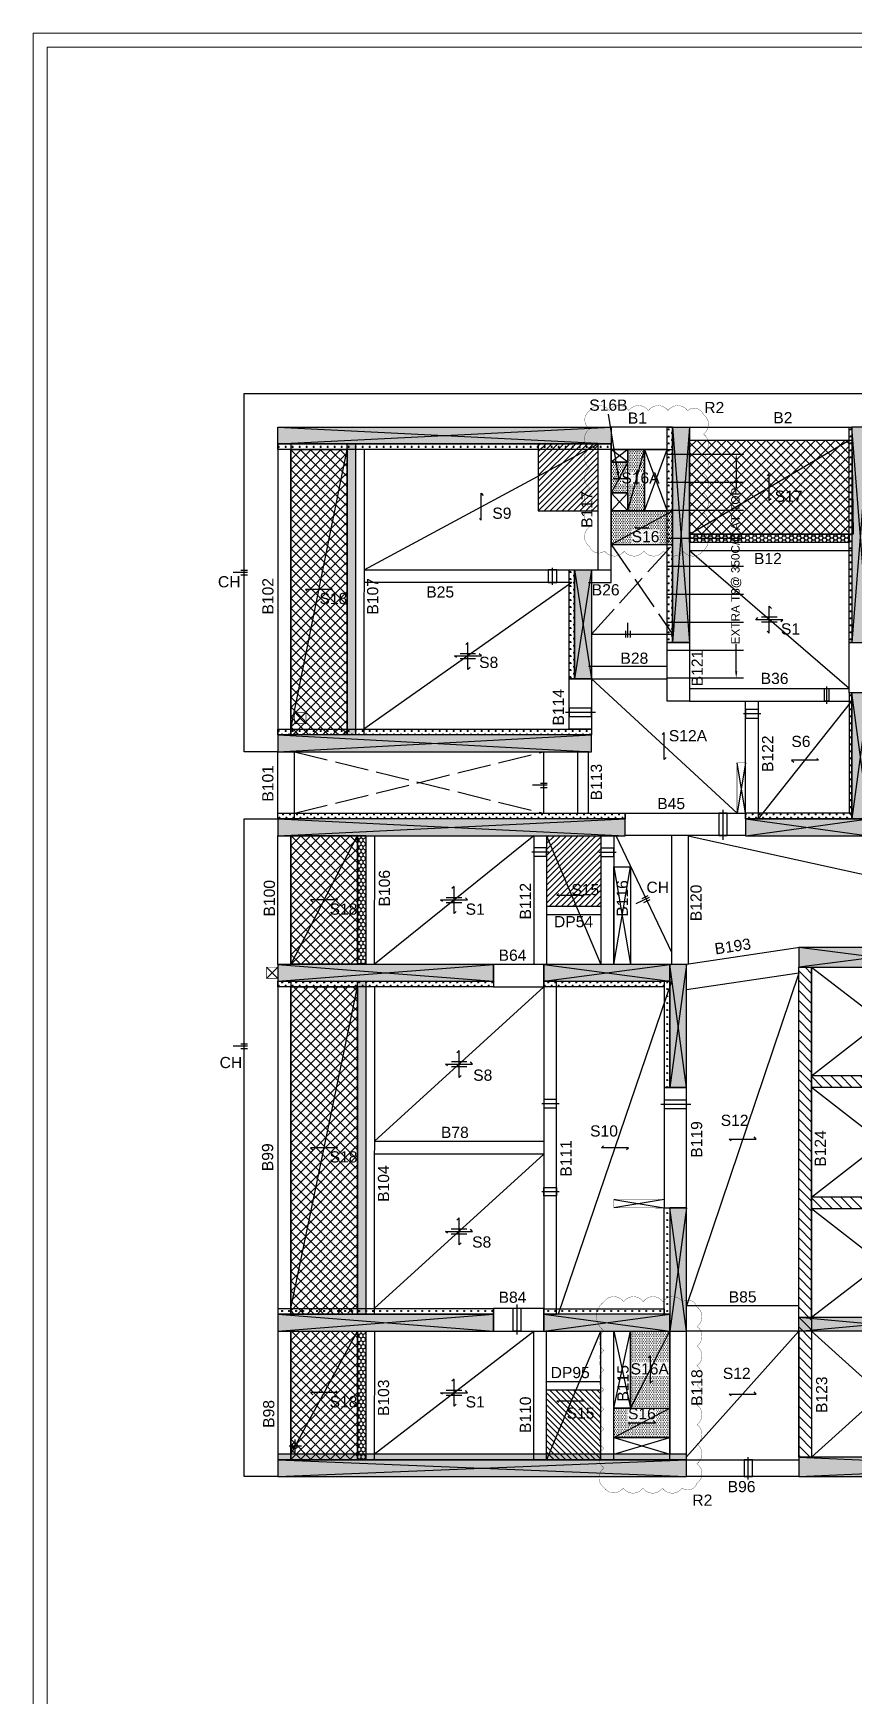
# Model space of a CAD drawing. Header units: metres. Extents: x 1798258 to 2151262, y -74142 to -14742.
# Drawn here: x 1798258 to 1812907, y -44442 to -14742 of the extents above; entities that cross this region are included whole.
import ezdxf
from ezdxf.enums import TextEntityAlignment as Align
from ezdxf.lldxf.tags import DXFTag

# ---------------------------------------------------------------- set-up
doc = ezdxf.new("R2010")
doc.units = ezdxf.units.M
doc.header["$MEASUREMENT"] = 0
doc.linetypes.add('ACAD_ISO02W100', pattern=[15, 12, -3])
doc.linetypes.add('HIDDEN2', pattern=[0.1875, 0.125, -0.0625])
for name, color, linetype in [('arch comments', 7, 'Continuous'), ('JW_  BAR', 221, 'Continuous'), ('JW_  BEAM', 4, 'Continuous'), ('JW_  BEAM NO', 21, 'Continuous'), ('JW_  COL', 221, 'Continuous'), ('JW_  COLFILL', 25, 'Continuous'), ('JW_  SLAB MARK', 3, 'Continuous'), ('JW_COLRED', 1, 'Continuous'), ('JW_CUTOUT', 31, 'ACAD_ISO02W100'), ('JW_RTWALL', 140, 'Continuous')]:
    doc.layers.add(name, color=color, linetype=linetype)
doc.layers.add('JW_  TEMPLATE', color=7, linetype='Continuous', lineweight=0)
doc.styles.add('ROMANS', font='arial.ttf')
doc.styles.add('SC-BBS1', font='SansSerif')
tags = doc.linetypes.add('HIDDEN', pattern=[0.375, 0.25, -0.125]).pattern_tags.tags
tags[6:7] = [DXFTag(74, 4), DXFTag(75, 0), DXFTag(340, '0'), DXFTag(46, 1.0), DXFTag(50, 0.0), DXFTag(44, 0.0), DXFTag(45, 0.0)]
tags[4:5] = [DXFTag(74, 4), DXFTag(75, 0), DXFTag(340, '0'), DXFTag(46, 1.0), DXFTag(50, 0.0), DXFTag(44, 0.0), DXFTag(45, 0.0)]
doc.dimstyles.new('100mm', dxfattribs={"dimscale": 100, "dimtxt": 1.5, "dimasz": 1.2, "dimexe": 1, "dimexo": 1, "dimgap": 0.09, "dimtad": 0, "dimdec": 0, "dimzin": 0, "dimdsep": 46, "dimtxsty": 'ROMANS', "dimcen": 0.09, "dimclrd": 8, "dimclre": 8, "dimclrt": 2, "dimadec": 0, "dimazin": 0, "dimtfac": 1, "dimtdec": 0, "dimtofl": 0, "dimtmove": 0, "dimatfit": 3, "dimfxl": 1, "dimtolj": 1, "dimtzin": 0, "dimarcsym": 0})
pattern_1 = [(0, (-1187625.855, 53118.744), (62.5, 62.5), [31.25, -93.75]), (90, (-1187610.23, 53103.12), (-62.5, 62.5), [31.25, -93.75])]
pattern_2 = [(0, (-1187625.44, 53118.744), (62.5, 62.5), [31.25, -93.75]), (90, (-1187609.814, 53103.12), (-62.5, 62.5), [31.25, -93.75])]
pattern_3 = [(0, (-1187625.855, 53118.744), (62.5, 62.5), [31.25, -93.75]), (90, (-1187610.23, 53103.12), (-62.5, 62.5), [31.25, -93.75])]

# ---------------------------------------------------------------- blocks, each defined once
blk = doc.blocks.new('*D47')
at = {"color": 8, "lineweight": -2, "transparency": 16777216}
for p, q in [((1809674, -22260), (1810909, -22260)), ((1810809, -22380), (1810809, -22865)), ((1810809, -26140), (1810809, -25656)), ((1809674, -26260), (1810909, -26260))]:
    blk.add_line(p, q, dxfattribs=at)
at = {"color": 8, "linetype": 'Continuous', "transparency": 16777216}
for points in [[(1810789, -22380), (1810829, -22380), (1810809, -22260)], [(1810789, -26140), (1810829, -26140), (1810809, -26260)]]:
    blk.add_solid(points, dxfattribs=at)
at = {"layer": 'Defpoints', "color": 0, "linetype": 'Continuous', "transparency": 16777216}
for p in [(1809574, -22260, 0), (1809574, -26260, 0), (1810809, -26260)]:
    blk.add_point(p, dxfattribs=at)
at = {"color": 2, "linetype": 'Continuous', "transparency": 16777216, "insert": (1810809, -24260), "char_height": 150, "attachment_point": 5, "rotation": 90, "style": 'ROMANS'}
blk.add_mtext('\\A1;EXTRA T8@ 350C/C AT TOP', dxfattribs=at)
blk = doc.blocks.new('A$C388C335B')
at = {"layer": 'JW_  SLAB MARK'}
for p, q in [((-311, 0), (-262, 48)), ((311, 0), (-311, 0)), ((268, -39), (311, 0))]:
    blk.add_line(p, q, dxfattribs=at)
blk = doc.blocks.new('sd3')
at = {"layer": 'JW_  SLAB MARK', "xscale": 0.0393700787390117, "yscale": 0.0393700787390117, "zscale": 0.0393700787390117}
blk.add_blockref('A$C388C335B', (0, 0), dxfattribs=at)
blk = doc.blocks.new('sd1')
at = {"layer": 'JW_  SLAB MARK'}
for p, q in [((-12.2, 0), (-10.3, 1.9)), ((12.2, 0), (-12.2, 0)), ((-2.2, 7), (-2.2, -7)), ((1.5, 10.5), (0, 12.2)), ((0, 12.2), (0, -12.2)), ((2.3, 7), (2.3, -7)), ((10.5, -1.9), (12.2, 0)), ((0, -12.2), (-1.9, -10.3))]:
    blk.add_line(p, q, dxfattribs=at)
blk = doc.blocks.new('*U48')
at = {"layer": 'JW_  SLAB MARK'}
for p, q in [((-0.1, 0.15), (-0.1, -0.15)), ((0, -0.15), (0, 0.5)), ((0.1, 0.15), (0.1, -0.15))]:
    blk.add_line(p, q, dxfattribs=at)
blk = doc.blocks.new('00 JW_ COLUMN')
at = {"layer": 'JW_  COL'}
for p, q in [((0, 1), (1, 0)), ((0, 0), (1, 1))]:
    blk.add_line(p, q, dxfattribs=at)
at = {"layer": 'JW_  COL', "color": 221}
blk.add_lwpolyline([(0, 0), (1, 0), (1, 1), (0, 1)], close=True, dxfattribs=at)
at = {"layer": 'JW_  COLFILL'}
blk.add_trace([(1, 1), (0, 1), (1, 0), (0, 0)], dxfattribs=at)
blk = doc.blocks.new('zw$3C9F')
at = {"layer": 'JW_COLRED'}
h = blk.add_hatch(dxfattribs=at)
h.set_pattern_fill('CROSS', color=256, scale=250)
h.set_pattern_definition([(0, (-1187600.44, 53118.75), (62.5, 62.5), [31.25, -93.75]), (90, (-1187584.814, 53103.12), (-62.5, 62.5), [31.25, -93.75])])
h.paths.add_polyline_path([(6950, 19005), (7050, 19005), (7050, 15157), (6950, 15157)])
h = blk.add_hatch(dxfattribs=at)
h.set_pattern_fill('CROSS', color=256, scale=250)
h.set_pattern_definition([(0, (-1187600.855, 53118.75), (62.5, 62.5), [31.25, -93.75]), (90, (-1187585.23, 53103.12), (-62.5, 62.5), [31.25, -93.75])])
h.paths.add_polyline_path([(10250, 15157), (10200, 15157), (10200, 19005), (10250, 19005)])
h = blk.add_hatch(dxfattribs=at)
h.set_pattern_fill('CROSS', color=256, scale=250)
h.set_pattern_definition([(0, (-1187625.855, 53118.75), (62.5, 62.5), [31.25, -93.75]), (90, (-1187610.23, 53103.12), (-62.5, 62.5), [31.25, -93.75])])
h.paths.add_polyline_path([(0, 18707), (5950, 18707), (5950, 18608), (0, 18608)])
h = blk.add_hatch(dxfattribs=at)
h.set_pattern_fill('CROSS', color=256, scale=250)
h.set_pattern_definition([(0, (-1187600.44, 52068.75), (62.5, 62.5), [31.25, -93.75]), (90, (-1187584.81, 52053.12), (-62.5, 62.5), [31.25, -93.75])])
h.paths.add_polyline_path([(5200, 16455), (5298, 16455), (5302, 14507), (5200, 14507)])
h = blk.add_hatch(dxfattribs=at)
h.set_pattern_fill('CROSS', color=256, scale=250)
h.set_pattern_definition([(0, (-1187601.06, 53118.75), (62.5, 62.5), [31.25, -93.75]), (90, (-1187585.43, 53103.124), (-62.5, 62.5), [31.25, -93.75])])
h.paths.add_polyline_path([(10200, 12107), (10250, 12107), (10250, 14257), (10200, 14257)])
h = blk.add_hatch(dxfattribs=at)
h.set_pattern_fill('CROSS', color=256, scale=250)
h.set_pattern_definition([(0, (-1187625.855, 53168.75), (62.5, 62.5), [31.25, -93.75]), (90, (-1187610.23, 53153.12), (-62.5, 62.5), [31.25, -93.75])])
h.paths.add_polyline_path([(0, 13607), (5600, 13607), (5600, 13507), (0, 13507)])
h = blk.add_hatch(dxfattribs=at)
h.set_pattern_fill('CROSS', color=256, scale=250)
h.set_pattern_definition([(0, (-1187610.855, 53118.744), (62.5, 62.5), [31.25, -93.75]), (90, (-1187595.23, 53103.12), (-62.5, 62.5), [31.25, -93.75])])
edge = h.paths.add_edge_path()
edge.add_line((0, 12006), (0, 12108))
edge.add_line((0, 12108), (6200, 12107))
edge.add_line((6200, 12107), (6200, 12007))
edge.add_line((6200, 12007), (15, 12005))
h = blk.add_hatch(dxfattribs=at)
h.set_pattern_fill('CROSS', color=256, scale=250)
h.set_pattern_definition([(0, (-1187600.855, 53118.75), (62.5, 62.5), [31.25, -93.75]), (90, (-1187585.23, 53103.124), (-62.5, 62.5), [31.25, -93.75])])
edge = h.paths.add_edge_path()
edge.add_line((8350, 12105), (8350, 12005))
edge.add_line((8350, 12005), (10250, 12007))
edge.add_line((10250, 12007), (10250, 12107))
edge.add_line((10250, 12107), (8350, 12107))
h = blk.add_hatch(dxfattribs=at)
h.set_pattern_fill('CROSS', color=256, scale=250)
h.set_pattern_definition(pattern_1)
h.paths.add_polyline_path([(0, 9107), (3850, 9107), (3850, 9007), (0, 9007)])
h = blk.add_hatch(dxfattribs=at)
h.set_pattern_fill('CROSS', color=256, scale=250)
h.set_pattern_definition(pattern_3)
h.paths.add_polyline_path([(4750, 9107), (6900, 9107), (6900, 9007), (4750, 9007)])
h = blk.add_hatch(dxfattribs=at)
h.set_pattern_fill('CROSS', color=256, scale=250)
h.set_pattern_definition(pattern_3)
edge = h.paths.add_edge_path()
edge.add_line((6900, 9104), (6900, 7207))
edge.add_line((6900, 7207), (7000, 7207))
edge.add_line((7000, 7207), (7000, 9107))
edge.add_line((7000, 9107), (6900, 9107))
h = blk.add_hatch(dxfattribs=at)
h.set_pattern_fill('CROSS', color=256, scale=250)
h.set_pattern_definition(pattern_2)
edge = h.paths.add_edge_path()
edge.add_line((7000, 5055), (7000, 3157))
edge.add_line((7000, 3157), (6900, 3157))
edge.add_line((6900, 3157), (6900, 5057))
edge.add_line((6900, 5057), (7000, 5057))
h = blk.add_hatch(dxfattribs=at)
h.set_pattern_fill('CROSS', color=256, scale=250)
h.set_pattern_definition([(0, (-1187625.855, 53118.744), (62.5, 62.5), [31.25, -93.75]), (90, (-1187610.23, 53103.12), (-62.5, 62.5), [31.25, -93.75])])
h.paths.add_polyline_path([(3850, 3157), (3850, 3257), (0, 3257), (0, 3157)])
h = blk.add_hatch(dxfattribs=at)
h.set_pattern_fill('CROSS', color=256, scale=250)
h.set_pattern_definition(pattern_2)
h.paths.add_polyline_path([(4750, 3157), (4750, 3257), (6900, 3257), (6900, 3157)])
h = blk.add_hatch(dxfattribs=at)
h.set_pattern_fill('CROSS', color=256, scale=250)
h.set_pattern_definition(pattern_1)
h.paths.add_polyline_path([(0, 657), (0, 557), (7300, 557), (7300, 657)])
at = {"layer": 'JW_RTWALL'}
h = blk.add_hatch(dxfattribs=at)
h.set_pattern_fill('ANSI31', color=3, scale=1000, angle=270)
h.set_pattern_definition([(315, (-1218491.1, 42158.04), (88.388348, 88.388348), [])])
h.paths.add_polyline_path([(9300, 607), (9300, 9357), (9530, 9357), (9530, 607)])
h = blk.add_hatch(dxfattribs=at)
h.set_pattern_fill('ANSI31', color=3, scale=1000, angle=270)
h.set_pattern_definition([(315, (534692, -125757.65), (88.388348, 88.388348), [])])
h.paths.add_polyline_path([(12025, 7216), (12025, 7416), (9529, 7416), (9529, 7216)])
h = blk.add_hatch(dxfattribs=at)
h.set_pattern_fill('ANSI31', color=3, scale=1000, angle=270)
h.set_pattern_definition([(315, (534692.93, -127926.32), (88.388348, 88.388348), [])])
h.paths.add_polyline_path([(12025, 5049), (12025, 5249), (9530, 5249), (9530, 5049)])
at = {"color": 31, "linetype": 'Continuous', "lineweight": -2, "flags": 128}
for points, elevation in [([(9530, 9357), (12024, 7440)], 41142), ([(9530, 7416), (12024, 9355)], -151425), ([(9530, 7216), (12024, 5274)], -151425), ([(9530, 5249), (12025, 7191)], -151425), ([(9530, 5049), (12024, 3105)], -151425), ([(9530, 3105), (12025, 5024)], 41142), ([(9530, 2857), (12024, 605)], 41142), ([(9530, 607), (12024, 2854)], 41142)]:
    blk.add_lwpolyline(points, dxfattribs=dict(at, elevation=elevation))
at = {"layer": 'JW_COLRED'}
for points, elevation in [([(6950, 19007), (7050, 19007), (7050, 15157), (6950, 15157)], 60086), ([(10250, 15157), (10200, 15157), (10200, 19007), (10250, 19007)], 60086), ([(0, 18707), (5950, 18707), (5950, 18608), (0, 18608)], 60086), ([(5200, 16457), (5300, 16457), (5300, 14507), (5200, 14507)], 60086), ([(10250, 14257), (10200, 14257), (10200, 12107), (10250, 12107)], 119239), ([(0, 13607), (5600, 13607), (5600, 13507), (0, 13507)], 60086), ([(0, 12107), (6200, 12107), (6200, 12007), (0, 12007)], 60086), ([(10250, 12107), (8350, 12107), (8350, 12007), (10250, 12007)], 60086), ([(0, 9107), (3850, 9107), (3850, 9007), (0, 9007)], 60086), ([(4750, 9107), (6900, 9107), (6900, 9007), (4750, 9007)], 60086), ([(7000, 9107), (6900, 9107), (6900, 7207), (7000, 7207)], 60086), ([(6900, 5057), (7000, 5057), (7000, 3157), (6900, 3157)], 60086), ([(0, 3157), (3850, 3157), (3850, 3257), (0, 3257)], 60086), ([(4750, 3257), (6900, 3257), (6900, 3157), (4750, 3157)], 60086), ([(7300, 657), (0, 657), (0, 557), (7300, 557)], 60086)]:
    blk.add_lwpolyline(points, close=True, dxfattribs=dict(at, elevation=elevation))
at = {"layer": 'JW_RTWALL', "color": 3, "elevation": 60086}
for points in [[(9530, 607), (9300, 607), (9300, 9357), (9530, 9357)], [(9529, 7416), (9529, 7216), (12025, 7216), (12025, 7416)], [(9530, 5249), (9530, 5049), (12025, 5049), (12025, 5249)]]:
    blk.add_lwpolyline(points, close=True, dxfattribs=at)
at = {"rotation": 180}
for p, xscale, yscale, zscale in [((12025, 9707, 60086), 2725, 350, 2726.179469466908), ((9300, 3107, 60086), -2725, 250, 6186.143665168785)]:
    blk.add_blockref('00 JW_ COLUMN', p, dxfattribs=dict(at, xscale=xscale, yscale=yscale, zscale=zscale))
at = {"xscale": 7525, "yscale": 350, "zscale": 6186.143665168785}
blk.add_blockref('00 JW_ COLUMN', (9300, 257, 60086), dxfattribs=at)
at = {"layer": 'JW_COLRED'}
for p, xscale, yscale, zscale, rotation in [((0, 19007, 60086), -5950, 300, 6186.143665168785, 180), ((7350, 19007, 60086), -3850.000000000045, 300.0000000000022, 6186.143665168785, 90), ((10550, 19007, 60086), 300, 3850, 300.717891342123, 180), ((5600, 16457, 60086), -1950.000000000002, 300.0000000000022, 6186.143665168785, 90), ((10550, 14257, 119239), 300, 2250, 300.717891342123, 180), ((7300, 9407, 60086), 300, 2200, 300.0705292943167, 180), ((7300, 5057, 60086), 300, 2200, 300, 180)]:
    blk.add_blockref('00 JW_ COLUMN', p, dxfattribs=dict(at, xscale=xscale, yscale=yscale, zscale=zscale, rotation=rotation))
at = {"layer": 'JW_COLRED', "yscale": 300}
for p, xscale, zscale in [((0, 13207, 60086), 5600, 6186.143665168785), ((0, 11707, 60086), 6200, 6186.143665168785), ((8350, 11707, 60086), 2200, 2199.967606666149), ((0, 9107, 60086), 3850, 3847.819022683777), ((4750, 9107, 60086), 2250, 1350.000000000349), ((0, 2857, 60086), 3850, 3847.832772372523), ((4750, 2857, 60086), 2250, 1350.000000000349), ((0, 257, 60086), 7300, 7297.897842336098)]:
    blk.add_blockref('00 JW_ COLUMN', p, dxfattribs=dict(at, xscale=xscale, zscale=zscale))
blk = doc.blocks.new('HG')
at = {"layer": 'JW_CUTOUT', "linetype": 'Continuous', "ltscale": 50}
for p, q in [((1803127, 473122, 116860), (1802927, 472922, 116860)), ((1802927, 473122, 116860), (1803127, 472922, 116860)), ((1810974, 471323, 116860), (1810824, 472223, 116860)), ((1810973, 472223, 116860), (1810824, 471323, 116860)), ((1802425, 468573, 116860), (1802625, 468374, 116860)), ((1802425, 468374, 116860), (1802625, 468573, 116860)), ((1809524, 464423, 116860), (1808624, 464274, 116860)), ((1808625, 464422, 116860), (1809524, 464273, 116860))]:
    blk.add_line(p, q, dxfattribs=at)
at = {"layer": 'JW_CUTOUT', "linetype": 'Continuous', "ltscale": 50, "elevation": 116860}
for points in [[(1808874, 477824), (1808574, 477824), (1808574, 477598), (1808874, 477598)], [(1808874, 477048), (1808574, 477048), (1808574, 476723), (1808874, 476723)]]:
    blk.add_lwpolyline(points, close=True, dxfattribs=at)
for points in [[(1808874, 477824), (1808574, 477598)], [(1808874, 477598), (1808574, 477824)], [(1809574, 477824), (1809174, 477824), (1809174, 476723), (1809574, 476723), (1809574, 477824)], [(1809174, 476723), (1809574, 477824)], [(1809174, 477824), (1809574, 476723)], [(1808874, 477048), (1808574, 476723)], [(1808874, 476723), (1808574, 477048)], [(1808624, 470366), (1808924, 470366), (1808924, 468623), (1808624, 468623), (1808624, 470366)], [(1808624, 470366), (1808924, 468623)], [(1808624, 468623), (1808924, 470366)], [(1808624, 462073), (1808924, 462073), (1808924, 460698), (1808624, 460698), (1808624, 462073)], [(1808624, 460698), (1808924, 462073)], [(1808624, 462073), (1808924, 460698)], [(1802927, 460133), (1802927, 459904)], [(1808624, 459873), (1808624, 460173), (1809624, 460173), (1809624, 459873), (1808624, 459873)], [(1808624, 459873), (1809624, 460173)], [(1808624, 460173), (1809624, 459873)], [(1802829, 460021), (1803049, 460021)]]:
    blk.add_lwpolyline(points, dxfattribs=at)
at = {"layer": 'JW_CUTOUT', "linetype": 'Continuous', "ltscale": 50, "const_width": 10, "elevation": 116860}
for points in [[(1803127, 472922), (1803127, 473122), (1802927, 473122), (1802927, 472922)], [(1810824, 472223), (1810824, 471323), (1810974, 471323), (1810974, 472223)], [(1802625, 468573), (1802425, 468573), (1802425, 468374), (1802625, 468374)], [(1808624, 464274), (1809524, 464273), (1809524, 464423), (1808624, 464424)]]:
    blk.add_lwpolyline(points, close=True, dxfattribs=at)
at = {"layer": 'JW_CUTOUT', "linetype": 'Continuous', "ltscale": 50, "elevation": 116860}
blk.add_lwpolyline([(1802926, 460073, -0.98538), (1802924, 459973, -0.425281), (1802875, 460025, -0.411818), (1802926, 460073, 0.019429)], format="xyb", dxfattribs=at)
at = {"layer": 'JW_CUTOUT', "linetype": 'Continuous', "ltscale": 50}
blk.add_circle((1802925, 460023, 116860), 50, dxfattribs=at)
blk = doc.blocks.new('HDRG')
at = {"layer": 'JW_CUTOUT', "linetype": 'Continuous', "ltscale": 50}
for p, q in [((1307454, -24326, 116860), (1307454, -24556, 116860)), ((1307604, -24326, 116860), (1307454, -24326, 116860)), ((1307529, -24599, 116860), (1307529, -24290, 116860)), ((1307604, -24556, 116860), (1307604, -24326, 116860)), ((1307454, -24556, 116860), (1307604, -24556, 116860)), ((1312425, -26720, 116868), (1312425, -26411, 116868)), ((1312387, -26677, 116868), (1312387, -26447, 116868)), ((1312387, -26447, 116868), (1312462, -26447, 116868)), ((1312462, -26677, 116868), (1312387, -26677, 116868)), ((1312462, -26447, 116868), (1312462, -26677, 116868)), ((1308298, -26876, 116860), (1307762, -26876, 116860)), ((1308224, -26801, 116860), (1307824, -26801, 116860)), ((1307824, -26801, 116860), (1307824, -26951, 116860)), ((1307824, -26951, 116860), (1308224, -26951, 116860)), ((1308224, -26951, 116860), (1308224, -26801, 116860)), ((1311247, -26901, 116860), (1310938, -26901, 116860)), ((1311204, -26826, 116860), (1310974, -26826, 116860)), ((1310974, -26826, 116860), (1310974, -26976, 116860)), ((1310974, -26976, 116860), (1311204, -26976, 116860)), ((1311204, -26976, 116860), (1311204, -26826, 116860)), ((1310499, -28676, 46737), (1310499, -29076, 46737)), ((1310649, -28676, 46737), (1310499, -28676, 46737)), ((1310574, -29150, 46737), (1310574, -28614, 46737)), ((1310649, -29076, 46737), (1310649, -28676, 46737)), ((1310499, -29076, 46737), (1310649, -29076, 46737)), ((1307466, -29370, 42308), (1307158, -29370, 42308)), ((1307424, -29295, 42308), (1307194, -29295, 42308)), ((1307194, -29295, 42308), (1307194, -29445, 42308)), ((1307424, -29445, 42308), (1307424, -29295, 42308)), ((1308666, -29377, 42307), (1308357, -29377, 42307)), ((1308623, -29302, 42307), (1308393, -29302, 42307)), ((1308393, -29302, 42307), (1308393, -29452, 42307)), ((1308623, -29452, 42307), (1308623, -29302, 42307)), ((1307194, -29445, 42308), (1307424, -29445, 42308)), ((1308393, -29452, 42307), (1308623, -29452, 42307)), ((1307602, -33791, 116860), (1307372, -33791, 116860)), ((1307372, -33791, 116860), (1307372, -33941, 116860)), ((1307602, -33941, 116860), (1307602, -33791, 116860)), ((1309924, -33802, 116860), (1309524, -33802, 116860)), ((1309524, -33802, 116860), (1309524, -33952, 116860)), ((1309924, -33952, 116860), (1309924, -33802, 116860)), ((1307645, -33866, 116860), (1307336, -33866, 116860)), ((1307372, -33941, 116860), (1307602, -33941, 116860)), ((1309998, -33877, 116860), (1309462, -33877, 116860)), ((1309524, -33952, 116860), (1309924, -33952, 116860)), ((1307645, -35439, 116860), (1307336, -35439, 116860)), ((1307372, -35364, 116860), (1307602, -35364, 116860)), ((1307372, -35514, 116860), (1307372, -35364, 116860)), ((1307602, -35514, 116860), (1307372, -35514, 116860)), ((1307602, -35364, 116860), (1307602, -35514, 116860)), ((1306969, -37526, 116860), (1306819, -37526, 116860)), ((1306819, -37526, 116860), (1306819, -37926, 116860)), ((1306894, -37452, 116860), (1306894, -37989, 116860)), ((1306969, -37926, 116860), (1306969, -37526, 116860)), ((1306819, -37926, 116860), (1306969, -37926, 116860)), ((1310949, -40226, 116860), (1310949, -40526, 116860)), ((1311099, -40226, 116860), (1310949, -40226, 116860)), ((1311024, -40582, 116860), (1311024, -40179, 116860)), ((1311099, -40526, 116860), (1311099, -40226, 116860)), ((1310949, -40526, 116860), (1311099, -40526, 116860))]:
    blk.add_line(p, q, dxfattribs=at)

msp = doc.modelspace()

# ---------------------------------------------------------------- hatches: boundary and pattern name
h = msp.add_hatch()
h.set_pattern_fill('DOTS', color=8, scale=500)
h.set_pattern_definition([(0, (211321.16, 49347.38), (15.625, 31.25), [0, -31.25])])
h.paths.add_polyline_path([(1808574, -23876.9), (1809674, -23876.9), (1809674, -23276.9), (1809174, -23276.9), (1809174, -22176.5), (1808874, -22176.5), (1808874, -22401.9), (1808574, -22401.9), (1808574, -22951.9), (1808874, -22951.9), (1808874, -23276.9), (1808574, -23276.9)])
h = msp.add_hatch()
h.set_pattern_fill('DOTS', color=8, scale=500)
h.set_pattern_definition([(0, (1808624.02, -39927.158), (15.625, 31.25), [0, -31.25])])
edge = h.paths.add_edge_path()
edge.add_line((1808624, -39926.9), (1808624, -39301.9))
edge.add_line((1808624, -39301.9), (1808924, -39301.9))
edge.add_line((1808924, -39301.9), (1808924, -37926.9))
edge.add_line((1808924, -37926.9), (1809623.2, -37926.9))
edge.add_line((1809623.2, -37926.9), (1809623.2, -39826.9))
edge.add_line((1809623.2, -39826.9), (1808624.8, -39826.9))
at = {"layer": 'JW_  BAR'}
h = msp.add_hatch(dxfattribs=at)
h.set_pattern_fill('HONEY', color=3, scale=350, angle=90)
h.set_pattern_definition([(90, (1780171.7, -1837252.714), (-37.8886114, 65.625), [43.75, -87.5]), (210, (1780171.7, -1837252.714), (-37.8886114, -65.625), [43.75, -87.5]), (150, (1780171.7, -1837252.714), (-75.7772228, 2e-14), [-87.5, 43.75])])
h.paths.add_polyline_path([(1803862.7, -27276.9), (1803862.7, -22076.9), (1804012.8, -22076.9), (1804012.8, -27276.9)])
h = msp.add_hatch(dxfattribs=at)
h.set_pattern_fill('HONEY', color=3, scale=350, angle=90)
h.set_pattern_definition([(90, (1780355.71, -1841350.11), (-37.8886114, 65.625), [43.75, -87.5]), (210, (1780355.71, -1841350.11), (-37.8886114, -65.625), [43.75, -87.5]), (150, (1780355.71, -1841350.11), (-75.7772228, 2e-14), [-87.5, 43.75])])
h.paths.add_polyline_path([(1804046.7, -31374.3), (1804046.7, -29074.3), (1804196.8, -29074.3), (1804196.8, -31374.3)])
h = msp.add_hatch(dxfattribs=at)
h.set_pattern_fill('HONEY', color=3, scale=350, angle=90)
h.set_pattern_definition([(90, (1780355.71, -1847602.777), (-37.8886114, 65.625), [43.75, -87.5]), (210, (1780355.71, -1847602.777), (-37.8886114, -65.625), [43.75, -87.5]), (150, (1780355.71, -1847602.777), (-75.7772228, 2e-14), [-87.5, 43.75])])
h.paths.add_polyline_path([(1804046.7, -37626.9), (1804046.7, -31676.9), (1804196.8, -31676.9), (1804196.8, -37626.9)])
h = msp.add_hatch(dxfattribs=at)
h.set_pattern_fill('HONEY', color=3, scale=350, angle=90)
h.set_pattern_definition([(90, (1780356.09, -1850202.775), (-37.8886114, 65.625), [43.75, -87.5]), (210, (1780356.09, -1850202.775), (-37.8886114, -65.625), [43.75, -87.5]), (150, (1780356.09, -1850202.775), (-75.7772228, 2e-14), [-87.5, 43.75])])
h.paths.add_polyline_path([(1804047.1, -40226.9), (1804047.1, -37926.9), (1804197.2, -37926.9), (1804197.2, -40226.9)])
at = {"layer": 'JW_  BEAM'}
h = msp.add_hatch(dxfattribs=at)
h.set_pattern_fill('ANSI37', color=8, scale=1000, angle=270)
h.paths.add_polyline_path([(1803862.7, -27276.9), (1802854, -27276.9), (1802854, -22176.5), (1803862.7, -22176.5)])
h = msp.add_hatch(dxfattribs=at)
h.set_pattern_fill('ANSI31', color=8, scale=600, angle=180)
h.set_pattern_definition([(225, (1807274.02, -23276.93), (53.033, -53.033), [])])
h.paths.add_polyline_path([(1807274, -23276.9), (1808343.3, -23276.9), (1808343.3, -22076.9), (1807274, -22076.9)])
h = msp.add_hatch(dxfattribs=at)
h.set_pattern_fill('ANSI37', color=8, scale=1000, angle=270)
h.paths.add_polyline_path([(1809974, -23691.4), (1809975.8, -22009.1), (1812824.9, -22009.1), (1812823.1, -23691.4)])
h = msp.add_hatch(dxfattribs=at)
h.set_pattern_fill('ANSI37', color=8, scale=1000, angle=270)
h.paths.add_polyline_path([(1804046.7, -31374.3), (1802854, -31384.6), (1802854, -29074.3), (1804047.1, -29074.3)])
h = msp.add_hatch(dxfattribs=at)
h.set_pattern_fill('ANSI31', color=8, scale=600, angle=90)
h.set_pattern_definition([(45, (1557808.78, -626095.214), (53.033009, -53.033009), [])])
h.paths.add_polyline_path([(1807424, -30336.2), (1807424, -29076.9), (1808394, -29081.9), (1808394, -30336.2)])
h = msp.add_hatch(dxfattribs=at)
h.set_pattern_fill('ANSI37', color=8, scale=1000, angle=270)
h.paths.add_polyline_path([(1804047.5, -37606.2), (1802854, -37626.9), (1802854.2, -31776.9), (1804047.3, -31776.9)])
h = msp.add_hatch(dxfattribs=at)
h.set_pattern_fill('ANSI37', color=8, scale=1000, angle=270)
h.paths.add_polyline_path([(1804046.7, -40226.9), (1802854, -40237.3), (1802854, -37926.9), (1804047.1, -37926.9)])
h = msp.add_hatch(dxfattribs=at)
h.set_pattern_fill('ANSI31', color=8, scale=600, angle=270)
h.set_pattern_definition([(315, (1557808.83, 556782.06), (53.033009, 53.033009), [])])
h.paths.add_polyline_path([(1807424, -38976.9), (1807424, -40231.2), (1808394, -40231.2), (1808394, -38976.9)])

# ---------------------------------------------------------------- linework, layer by layer
msp.add_line((1809574, -25760.4, 116860.2), (1810940.6, -25760.4, 116860.2))
at = {"color": 8, "elevation": 116860.2}
for points in [[(1808574, -23876.9), (1809674, -23876.9), (1809674, -23276.9), (1809174, -23276.9), (1809174, -22176.5), (1808874, -22176.5), (1808874, -22401.9), (1808574, -22401.9), (1808574, -22951.9), (1808874, -22951.9), (1808874, -23276.9), (1808574, -23276.9), (1808574, -23876.9)], [(1808624, -39926.9), (1808624, -39301.9), (1808924, -39301.9), (1808924, -37926.9), (1809623.2, -37926.9), (1809623.2, -39826.9), (1808624.8, -39826.9)]]:
    msp.add_lwpolyline(points, dxfattribs=at)
at = {"layer": 'arch comments', "color": 4, "linetype": 'HIDDEN2', "ltscale": 5}
msp.add_line((1808224, -25476.9, 116860.2), (1809674, -25476.9, 116860.2), dxfattribs=at)
at = {"layer": 'JW_  BAR', "linetype": 'Continuous', "lineweight": -2}
for p, q in [((1809574, -22260.1, 116860.2), (1810940.4, -22260.1, 116860.2)), ((1809574, -22760.1, 116860.2), (1810940.4, -22760.1, 116860.2)), ((1809574, -22760.4, 116860.2), (1810940.6, -22760.4, 116860.2)), ((1809574, -23260.4, 116860.2), (1810940.6, -23260.4, 116860.2)), ((1809574, -23760.4, 116860.2), (1810940.6, -23760.4, 116860.2)), ((1809574, -24260.4, 116860.2), (1810940.6, -24260.4, 116860.2)), ((1809574, -24760.4, 116860.2), (1810940.6, -24760.4, 116860.2)), ((1809574, -25260.4, 116860.2), (1810940.6, -25260.4, 116860.2)), ((1809574, -25760.4, 116860.2), (1810940.6, -25760.4, 116860.2)), ((1809574, -26260.4, 116860.2), (1810940.6, -26260.4, 116860.2))]:
    msp.add_line(p, q, dxfattribs=at)
at = {"layer": 'JW_  BAR', "color": 3}
for points, elevation in [([(1803862.7, -27276.9), (1803862.7, -22076.9), (1804012.8, -22076.9), (1804012.8, -27276.9)], 116860.2), ([(1804046.7, -31374.3), (1804046.7, -29074.3), (1804196.8, -29074.3), (1804196.8, -31374.3)], 350576.4), ([(1804046.7, -37626.9), (1804046.7, -31676.9), (1804196.8, -31676.9), (1804196.8, -37626.9)], 233720.3), ([(1804047.1, -40226.9), (1804047.1, -37926.9), (1804197.2, -37926.9), (1804197.2, -40226.9)], 233720.3)]:
    msp.add_lwpolyline(points, close=True, dxfattribs=dict(at, elevation=elevation))
at = {"layer": 'JW_  BEAM'}
for p, q in [((1809974, -21779.1, 116860.2), (1812874.8, -21779.1, 168039.9)), ((1802624, -22076.9, 116860.2), (1802624, -27276.9, 116860.2)), ((1802854, -22076.9, 116860.2), (1802854, -27276.9, 116860.2)), ((1808344, -24326.9, 116860.2), (1808344, -22076.6, 116860.2)), ((1808574, -24556.9, 116860.2), (1808574, -22076.6, 116860.2)), ((1809974, -22009.1, 116860.2), (1812874.8, -22009.1, 168039.9)), ((1804163.3, -24326.9, 116860.2), (1807874, -24326.9, 116860.2)), ((1808174, -24326.9, 116860.2), (1808574, -24326.9, 116860.2)), ((1807874, -24556.9, 116860.2), (1804163.3, -24557.1, 116860.2)), ((1808174, -24556.9, 116860.2), (1808574, -24556.9, 116860.2)), ((1808174, -26046.9, 116860.2), (1809574, -26046.9, 116860.2)), ((1808174, -26276.9, 116860.2), (1809574, -26276.9, 116860.2)), ((1809974.7, -26446.9, 116860.2), (1812824, -26446.9, 116860.2)), ((1809974.7, -26676.9, 116860.2), (1812874, -26676.9, 116860.2)), ((1810974, -28776.9, 116860.2), (1810974, -26676.9, 116860.2)), ((1811204, -28776.9, 116860.2), (1811204, -26676.9, 116860.2)), ((1802624, -28776.9, 116860.2), (1802624, -27576.9, 116860.2)), ((1802924, -28776.9, 116860.2), (1802924, -27576.9, 116860.2)), ((1807374, -28676.9, 116860.2), (1807374, -27576.9, 116860.2)), ((1802624, -31376.9, 116860.2), (1802624, -29076.3, 116868.2)), ((1802854, -31376.9, 116860.2), (1802854, -29076.3, 116868.2)), ((1802854, -29076.3, 116852.1), (1802854, -31376.9, 116860.2)), ((1807194, -29071.4, 116871.1), (1807194, -31385.5, 116871.1)), ((1807424, -29071.4, 116871.1), (1807424, -31385.5, 116871.1)), ((1808394, -29076.9, 116860.2), (1808394, -31386.2, 116871.1)), ((1808394, -29083.1, 116869.6), (1808394, -31383.1, 116869.6)), ((1808624, -29076.9, 116860.2), (1808624, -31383.1, 116869.6)), ((1808657.7, -29076.9, 116860.2), (1809652.8, -31157.5, 116860.2)), ((1809652.6, -29083, 120395.9), (1809652.6, -31381.6, 101452.4)), ((1809952.6, -29083, 120395.9), (1809952.6, -31381.6, 101452.4)), ((1811945.1, -31076.9, 97916.7), (1809924, -31378.2, 101493.4)), ((1811924, -37679.4, 116860.2), (1811923.9, -31426.9, 116860.2)), ((1812154, -37679.3, 116860.2), (1812153.9, -31426.9, 116860.2)), ((1802624, -31679.2, 116860.2), (1802624, -37626.9, 116860.2)), ((1802854, -31679.2, 116860.2), (1802854, -37626.9, 116860.2)), ((1811923.9, -31531.1, 116860.2), (1809924, -31833.2, 101610.8)), ((1804347.6, -34537.7, 116860.2), (1807372.2, -34537.8, 116860.2)), ((1807372.2, -34767.8, 116860.2), (1804347.5, -34767.9, 116860.2)), ((1811924, -37476.9, 116860.2), (1809924, -37476.9, 116860.2)), ((1802624, -37929, 116856.1), (1802624, -40229.6, 116864.2)), ((1802854, -37929, 116856.1), (1802854, -40229.6, 116864.2)), ((1807194, -40241.8, 116860.2), (1807194, -37927.6, 116860.2)), ((1807424, -40241.8, 116860.2), (1807424, -37927.6, 116860.2)), ((1808394, -40226.9, 116860.2), (1808394, -37926.9, 116860.2)), ((1808624, -40226.9, 116860.2), (1808624, -37926.9, 116860.2)), ((1808624.1, -40228.8, 116850.7), (1808624.1, -37928.8, 116850.7)), ((1809624, -40224.1, 135803.6), (1809624, -37925.4, 116860.2)), ((1809924, -40224.1, 135803.6), (1809924, -37925.4, 116860.2)), ((1811945.1, -37926.9, 97916.7), (1809924, -37926.9, 116860.2)), ((1811924, -37927, 116860.2), (1811924, -40176.9, 116860.2)), ((1812154, -37927, 116860.2), (1812154, -40176.9, 116860.2))]:
    msp.add_line(p, q, dxfattribs=at)
at = {"layer": 'JW_  BEAM', "ltscale": 500}
for p, q in [((1803863.9, -22176.5, 116860.2), (1803862.5, -27277, 116860.2)), ((1804163.9, -22176.5, 116860.2), (1804162.5, -27277, 116860.2)), ((1812874, -23691.4, 116868.2), (1809975.2, -23691.4, 116868.2)), ((1812874, -23991.4, 116860.2), (1809975.2, -23991.4, 116860.2)), ((1804047.5, -29073.9, 116856.1), (1804046.7, -31374.3, 116856.1)), ((1804347.5, -29074.3, 116856.1), (1804346.7, -31374.3, 116856.1)), ((1804048.3, -31776.9, 116860.2), (1804046.7, -37626.9, 116860.2)), ((1804348.3, -31776.9, 116860.2), (1804346.7, -37626.9, 116860.2)), ((1804047.5, -37926.5, 116860.2), (1804046.7, -40226.9, 116860.2)), ((1804347.5, -37926.9, 116860.2), (1804346.7, -40226.9, 116860.2))]:
    msp.add_line(p, q, dxfattribs=at)
at = {"layer": 'JW_  BEAM', "linetype": 'HIDDEN', "ltscale": 500}
for p, q in [((1807424, -30336.2, 116871.1), (1808394, -30336.2, 116871.1)), ((1807424, -30486.2, 116871.1), (1808394, -30486.2, 116871.1)), ((1807424, -38826.9, 116860.2), (1808394.1, -38826.9, 116860.2)), ((1807424, -38976.9, 116860.2), (1808394.1, -38976.9, 116860.2))]:
    msp.add_line(p, q, dxfattribs=at)
at = {"layer": 'JW_  BEAM', "elevation": 116860.2}
for points in [[(1802624, -27576.9), (1802024, -27576.9), (1802024, -21176.9), (1861574, -21176.9), (1861574, -28776.9)], [(1802624, -40526.9), (1802024, -40526.9), (1802024, -28776.9), (1802624, -28776.9)]]:
    msp.add_lwpolyline(points, dxfattribs=at)
at = {"layer": 'JW_  BEAM'}
for points, elevation in [([(1809674, -22176.5), (1809674, -21776.9), (1808574, -21776.9), (1808574, -22176.5)], 116860.2), ([(1809974, -26676.9), (1809574, -26677), (1809574, -25627), (1809974, -25626.9)], 116860.2), ([(1813224, -26526.9), (1812824, -26527), (1812824, -25627), (1813224, -25626.9)], 116860.2), ([(1808224.4, -27176.9), (1807824.4, -27176.9), (1807824.4, -26276.9), (1808224.4, -26276.9)], 116860.2), ([(1808174, -27576.9), (1807974, -27576.9), (1807974, -28676.9), (1808174, -28676.9)], 1478815.3), ([(1808824, -28676.9), (1810974, -28676.9), (1810974, -29076.9), (1808824, -29076.9)], 46737), ([(1806474, -31776.9), (1807374, -31776.9), (1807374, -31376.9), (1806474, -31376.9)], 116860.2), ([(1807371.8, -31678.1), (1807371.8, -37628), (1807601.8, -37628), (1807601.8, -31678.1)], 116860.2), ([(1814650, -33368.6), (1812153.9, -33368.6), (1812153, -33568.2), (1814649.1, -33568.2)], 116860.2), ([(1809524, -33576.9), (1809524, -35726.2), (1809924, -35726.9), (1809924, -33577.7)], 116860.2), ([(1814653.9, -35535.3), (1812154, -35535.3), (1812154, -35735.3), (1814653.9, -35735.3)], 116860.2), ([(1806474, -37526.9), (1806474, -37927.6), (1807374, -37927.6), (1807374, -37526.9)], 116860.2), ([(1809924, -40226.8), (1811928.6, -40227), (1811924, -40524.8), (1809924, -40524.8)], 101452.4)]:
    msp.add_lwpolyline(points, close=True, dxfattribs=dict(at, elevation=elevation))
at = {"layer": 'JW_  BEAM', "color": 8}
for points, elevation in [([(1803862.7, -27276.9), (1802854, -27276.9), (1802854, -22176.5), (1803862.7, -22176.4)], 116860.2), ([(1807274, -23276.9), (1808343.3, -23276.9), (1808343.3, -22076.9), (1807274, -22076.9)], 116860.2), ([(1809975.9, -23691.4), (1809975.8, -22009.1), (1812874.8, -22009.1), (1812894.8, -23691.4)], 168046.5), ([(1804047.1, -31374.3), (1802854, -31374.3), (1802854, -29073.9), (1804047.5, -29073.9)], 116856.1), ([(1804047.1, -37626.9), (1802854, -37626.9), (1802854, -31777), (1804047.5, -31776.9)], 116860.2), ([(1804047.1, -40226.9), (1802854, -40226.9), (1802854, -37926.6), (1804047.5, -37926.5)], 116860.2)]:
    msp.add_lwpolyline(points, close=True, dxfattribs=dict(at, elevation=elevation))
at = {"layer": 'JW_  SLAB MARK'}
for p, q in [((1802854, -27176.9, 116860.2), (1803863.9, -22176.5, 116860.2)), ((1804163.3, -24327.3, 116860.2), (1808344, -22076.9, 116860.2)), ((1808874, -23276.5, 116860.2), (1809174, -22176.5, 116860.2)), ((1808574, -23876.9, 116860.2), (1809674, -23276.9, 116860.2)), ((1808874, -23276.9, 116860.2), (1809174, -23276.9, 116860.2)), ((1812824, -26446.9, 116860.2), (1809975.9, -23991.4, 116860.2)), ((1807874, -24556.9, 116860.2), (1804162.5, -27176.9, 116860.2)), ((1808224, -26276.9, 116860.2), (1810824, -28676.9, 46737)), ((1811204, -28776.9, 116860.2), (1812874, -26676.9, 116860.2)), ((1802854, -31376.9, 116860.2), (1804047.5, -29073.9, 116856.1)), ((1804346.7, -31374.3, 116856.1), (1807194, -29076.3, 116856.1)), ((1807424, -29082, 116871.1), (1808394, -31381.2, 116861.6)), ((1809952.6, -29083, 120395.9), (1819022.6, -31076.9, 70515.2)), ((1802854, -37526.9, 116860.2), (1804048.3, -31776.9, 116860.2)), ((1807374, -31776.9, 116860.2), (1804347.6, -34537.7, 116860.2)), ((1809652.5, -31679.7, 115954.6), (1807632.5, -37628.1, 115954.6)), ((1811923.9, -31531.1, 116860.2), (1809924, -37476.9, 116860.2)), ((1807372.2, -34767.8, 116860.2), (1804346.8, -37526.9, 116860.2)), ((1802854, -40126.9, 116860.2), (1804047.5, -37926.9, 116860.2)), ((1804346.8, -40126.9, 116860.2), (1807194, -37929, 116860.2)), ((1807424, -40231.2, 116860.2), (1808394.1, -37931.9, 116850.7)), ((1809624, -37925.4, 116860.2), (1808924, -39301.9, 116860.2)), ((1809924, -40176.9, 116860.2), (1811924, -37926.9, 116860.2)), ((1808624.8, -39826.9, 116860.2), (1809624, -39301.9, 116860.2)), ((1808924, -39301.9, 116860.2), (1809624, -39301.9, 116860.2))]:
    msp.add_line(p, q, dxfattribs=at)
at = {"layer": 'JW_  SLAB MARK', "elevation": 116860.2}
msp.add_lwpolyline([(1808874, -22176.5), (1809174, -22176.5), (1809174, -23276.5), (1808874, -23276.5)], close=True, dxfattribs=at)
at = {"layer": 'JW_  TEMPLATE'}
for points in [[(1798257.9, -14742.3), (1798257.9, -74142.3), (1882357.9, -74142.3), (1882357.9, -14742.3)], [(1798507.9, -14992.3), (1798507.9, -73892.3), (1882107.9, -73892.3), (1882107.9, -14992.3)]]:
    msp.add_lwpolyline(points, close=True, dxfattribs=at)
at = {"layer": 'JW_CUTOUT', "ltscale": 50}
for p, q in [((1808224, -25476.9, 116860.2), (1809674, -23876.9, 116860.2)), ((1808574, -23876.9, 116860.2), (1809674, -25476.9, 116860.2)), ((1802924, -28676.9, 116860.2), (1807374, -27576.9, 116860.2)), ((1802924, -27576.9, 116860.2), (1807374, -28676.9, 116860.2))]:
    msp.add_line(p, q, dxfattribs=at)

# ---------------------------------------------------------------- block references
for name, p in [('HG', (0, -500000)), ('zw$3C9F', (1802624, -40784.3, 56774.6))]:
    msp.add_blockref(name, p)
at = {"layer": 'JW_  SLAB MARK'}
for name, p, xscale, yscale, zscale, rotation in [('sd3', (1809037.5, -22676.9, 116860.2), 9.842519685043944, 9.842519685043944, 9.842519685043944, 270), ('sd3', (1806253.7, -23202.1, 116860.2), 19.68503937008789, 19.68503937008789, 19.68503937008789, 270), ('sd3', (1809124, -23576.9, 116860.2), 9.842519685043944, 9.842519685043944, 9.842519685043944, 180), ('*U48', (1802024, -24376.9, 116860.2), 400.0000000000003, 400.0000000000003, 400.0000000000003, 90.00000000000742), ('sd3', (1803359, -24676.7, 116860.2), -19.68503937008789, 19.68503937008789, 19.68503937008789, 180), ('*U48', (1808874, -25476.9, 116860.2), -400.0000000000003, 400, 400.0000000000002, 359.9999999999926), ('sd3', (1809525.2, -27475.6, 116860.2), -19.68503937008789, 19.68503937008789, 19.68503937008789, 89.99999999999993), ('sd3', (1812039, -27726.9, 116860.2), -19.68503937008789, 19.68503937008789, 19.68503937008789, 180), ('*U48', (1807374, -28176.9, 116860.2), 400.0000000000003, 400.0000000000003, 400.0000000000003, 90.00000000000742), ('sd3', (1803450.8, -30225.4, 116858.1), -19.68503937008789, 19.68503937008789, 19.68503937008789, 180), ('sd3', (1807844.3, -30139.7, 116871.1), 19.68503937008789, 19.68503937008789, 19.68503937008789, 180), ('*U48', (1809198.5, -30207.6, 116860.2), -400.0000000000002, 400, 400.0000000000002, 115.393655723958), ('*U48', (1802024, -32837.9, 116860.2), 400.0000000000003, 400.0000000000003, 400.0000000000003, 90.00000000000742), ('sd3', (1803451.2, -34651.9, 116860.2), -19.68503937008789, 19.68503937008789, 19.68503937008789, 180), ('sd3', (1809274, -38613.7, 116860.2), -19.68503937008789, 19.68503937008789, 19.68503937008789, 270), ('sd3', (1803450.8, -39026.9, 116860.2), -19.68503937008789, 19.68503937008789, 19.68503937008789, 180)]:
    msp.add_blockref(name, p, dxfattribs=dict(at, xscale=xscale, yscale=yscale, zscale=zscale, rotation=rotation))
at = {"layer": 'JW_  SLAB MARK', "color": 0, "yscale": 19.68503937008789, "zscale": 19.68503937008789}
for p, xscale, rotation in [((1811399.9, -25219.2, 116860.2), 19.68503937008789, 269.9999999999999), ((1806018.3, -25866.9, 116860.2), -19.68503937008789, 90), ((1805770.4, -30225.3, 116856.1), -19.68503937008789, 89.99999999999993), ((1805860.8, -33157.3, 116860.2), -19.68503937008789, 90), ((1805859.5, -36147.3, 116860.2), -19.68503937008789, 89.99999999999993), ((1805770.4, -39028, 116860.2), -19.68503937008789, 89.99999999999993)]:
    msp.add_blockref('sd1', p, dxfattribs=dict(at, xscale=xscale, rotation=rotation))
at = {"layer": 'JW_  SLAB MARK', "yscale": 19.68503937008789, "zscale": 19.68503937008789}
for p, xscale in [((1808641.9, -34653.9, 115954.6), 19.68503937008789), ((1810926.5, -34496.5, 116860.2), -19.68503937008789), ((1807844.3, -39173.5, 116860.2), -19.68503937008789), ((1810924, -39051.9, 116860.2), -19.68503937008789), ((1809124.4, -39564.4, 116860.2), -19.68503937008789)]:
    msp.add_blockref('sd3', p, dxfattribs=dict(at, xscale=xscale))

# ---------------------------------------------------------------- texts
at = {"layer": 'JW_  BEAM NO', "style": 'SC-BBS1'}
for s, p in [('S16B', (1808526.2, -21545.9, -342039)), ('B1', (1809044.3, -21777, 116860.2)), ('B2', (1811641.7, -21770.7, 116860.2)), ('S9', (1806624.9, -23476.7, -1)), ('S16', (1809189.1, -23894.9, -342039)), ('B12', (1811374.3, -24286.6, 116860.2)), ('CH', (1801757, -24701.3, -116860.2)), ('B25', (1805523.3, -24883, 116860.2)), ('B26', (1808477.9, -24844.9, 116860.2)), ('S18', (1803616.6, -25000.6, 116860.2)), ('S1', (1811778.1, -25543.8, 91267)), ('B28', (1808989.8, -26067, 116860.2)), ('S8', (1806389.5, -26141.5, -1)), ('B36', (1811494, -26427.8, 116860.2)), ('S12A', (1809947.2, -27451.8, -240028.3)), ('S6', (1811964.3, -27553.3, -249838.4)), ('B45', (1809647.2, -28663.4, 116860.2)), ('S15', (1808114.2, -30200.3, 116871.1)), ('CH', (1809408, -30158.8, -225178.8)), ('S18', (1803796.4, -30549.3, 116858.1)), ('S1', (1806148.5, -30549.9, 91263)), ('DP54', (1807904.7, -30773.1, 116854.6)), ('B64', (1806814.3, -31372.6, 116860.2)), ('CH', (1801787, -33289.9, -116860.2)), ('S8', (1806283.1, -33515.8, -1)), ('S12', (1810779.9, -34323.1, -200898.2)), ('B78', (1805784.9, -34537.7, 116860.2)), ('S10', (1808448.5, -34512.6)), ('S18', (1803796.8, -34975.8, 116860.2)), ('S8', (1806264.4, -36496.6, -1)), ('B84', (1806814.3, -37482.8, 116860.2)), ('DP95', (1807844.5, -38828.1, 116860.2)), ('S12', (1810817.7, -38842.9, -200898.2)), ('S18', (1803796.8, -39350.8, 116860.2)), ('S1', (1806148.5, -39352.6, 91267)), ('S15', (1808029.5, -39553.1)), ('S16', (1809124.4, -39564.4, 116860.2)), ('B96', (1810904.1, -40866.3, 116860.2))]:
    msp.add_text(s, height=200, dxfattribs=at).set_placement(p, align=Align.BOTTOM_CENTER)
at = {"layer": 'JW_  BEAM NO', "color": 6, "style": 'SC-BBS1'}
for p in [(1810416.5, -21589), (1810204, -41108.5)]:
    msp.add_text('R2', height=200, dxfattribs=at).set_placement(p, align=Align.BOTTOM_CENTER)
at = {"layer": 'JW_  BEAM NO', "style": 'SC-BBS1'}
for s, rotation, p in [('B117', 90, (1808302.6, -23252.1, 116860.2)), ('B102', 90, (1802606.6, -24800.9, 116860.2)), ('B107', 90, (1804477, -24801.5, 233720.3)), ('B121', 90, (1810272, -26083, 116860.2)), ('B114', 90, (1807793.8, -26783.7, 116860.2)), ('B122', 90, (1811529.3, -27613.2, 116860.2)), ('B101', 90, (1802605.2, -28143, 116860.2)), ('B113', 90, (1808472.1, -28120.5, 116860.2)), ('B106', 90, (1804686.4, -30016, 116860.2)), ('B112', 90, (1807205.2, -30248.7, 116860.2)), ('B116', 90, (1808933.6, -30198.3, 116860.2)), ('B120', 90, (1810251.3, -30278.7, 116860.2)), ('B193', 8.47677, (1810770.3, -31211.3, 116860.2)), ('B119', 90, (1810261.1, -34504.6, 116860.2)), ('B124', 90, (1812469.2, -34665.9, 116860.2)), ('B99', 90, (1802601.2, -34822.7, 116860.2)), ('B111', 90, (1807928.4, -34842.9, 116860.2)), ('B104', 90, (1804671.2, -35293.4, 116860.2)), ('B85', 0.22671, (1810924, -37476.9, 116860.2)), ('B115', 90, (1808946.6, -38861.2, 116861.6)), ('B103', 90, (1804671.2, -39119.5, 116860.2)), ('B118', 90, (1810266.1, -38937.5, 116860.2)), ('B123', 90, (1812493.7, -39065.1, 78973.2)), ('B98', 90, (1802621.8, -39407.8, 116860.2)), ('B110', 90, (1807205.2, -39423, 116860.2))]:
    msp.add_text(s, height=200, rotation=rotation, dxfattribs=at).set_placement(p, align=Align.BOTTOM_CENTER)
msp.add_text('B100', height=200, rotation=90, dxfattribs=at).set_placement((1802632.3, -29869.2, 116860.2), align=Align.BOTTOM_RIGHT)

# ---------------------------------------------------------------- dimensions: what is measured, and where the dimension line sits
at = {"linetype": 'Continuous'}
dim = msp.add_linear_dim(base=(1810809, -26260.4, 116860.2), p1=(1809574.4, -22260.1, 116860.2), p2=(1809574, -26260.4, 116860.2), angle=90, text='EXTRA T8@ 350C/C AT TOP', dimstyle='100mm', override={"dimfxl": 0.18, "dimarcsym": 2}, dxfattribs=at)
dim.commit()
dim.dimension.update_dxf_attribs({"geometry": '*D47', "text_midpoint": (1810809, -24260.4, 116860.2), "dimtype": 160})

# ---------------------------------------------------------------- leaders
msp.add_leader([(1808714.2, -22695, 116860.2), (1808526.2, -21545.9, 116860.2)], dimstyle='100mm', override={"dimtxt": 3, "dimgap": 0.09, "dimtad": 0})

# ---------------------------------------------------------------- next in the draw order: block references
msp.add_blockref('HDRG', (500000, 0))

# ---------------------------------------------------------------- next in the draw order: hatches: boundary and pattern name
at = {"layer": 'JW_  BAR'}
h = msp.add_hatch(dxfattribs=at)
h.set_pattern_fill('HONEY', color=3, scale=350)
h.paths.add_polyline_path([(1809975.9, -23691), (1812824, -23691), (1812824, -23841.1), (1809975.9, -23841.1)])

# ---------------------------------------------------------------- next in the draw order: linework, layer by layer
at = {"color": 6, "const_width": 5}
for points in [[(1808190.7, -21485.3, -0.5205671), (1808540.7, -21485.3, -0.5205671), (1808890.7, -21485.3, -0.5205671), (1809240.7, -21485.3, -0.5205671), (1809590.7, -21485.3, -0.5205671), (1809940.7, -21485.3, -0.5205671), (1810222.5, -21553.5, -0.5205671), (1810222.5, -21903.5, -0.5205671), (1810222.5, -22253.5, -0.5205671), (1810222.5, -22603.5, -0.5205671), (1810222.5, -22953.5, -0.5205671), (1810222.5, -23303.5, -0.5205671), (1810222.5, -23653.5, -0.5205671), (1810210.4, -23991.4, -0.5205671), (1809860.4, -23991.4, -0.5205671), (1809510.4, -23991.4, -0.5205671), (1809160.4, -23991.4, -0.5205671), (1808810.4, -23991.4, -0.5205671), (1808460.4, -23991.4, -0.5205671), (1808190.7, -23911.2, -0.5205671), (1808190.7, -23561.2, -0.5205671), (1808190.7, -23211.2, -0.5205671), (1808190.7, -22861.2, -0.5205671), (1808190.7, -22511.2, -0.5205671), (1808190.7, -22161.2, -0.5205671), (1808190.7, -21811.2, -0.5205671)], [(1808449.4, -37404, -0.5205671), (1808799.4, -37404, -0.5205671), (1809149.4, -37404, -0.5205671), (1809499.4, -37404, -0.5205671), (1809849.4, -37404, -0.5205671), (1810106.5, -37496.9, -0.5205671), (1810106.5, -37846.9, -0.5205671), (1810106.5, -38196.9, -0.5205671), (1810106.5, -38546.9, -0.5205671), (1810106.5, -38896.9, -0.5205671), (1810106.5, -39246.9, -0.5205671), (1810106.5, -39596.9, -0.5205671), (1810106.5, -39946.9, -0.5205671), (1810106.5, -40296.9, -0.5205671), (1810106.5, -40646.9, -0.5205671), (1809841.6, -40732, -0.5205671), (1809491.6, -40732, -0.5205671), (1809141.6, -40732, -0.5205671), (1808791.6, -40732, -0.5205671), (1808449.4, -40724.1, -0.5205671), (1808449.4, -40374.1, -0.5205671), (1808449.4, -40024.1, -0.5205671), (1808449.4, -39674.1, -0.5205671), (1808449.4, -39324.1, -0.5205671), (1808449.4, -38974.1, -0.5205671), (1808449.4, -38624.1, -0.5205671), (1808449.4, -38274.1, -0.5205671), (1808449.4, -37924.1, -0.5205671)]]:
    msp.add_lwpolyline(points, format="xyb", close=True, dxfattribs=at)
at = {"layer": 'JW_  BAR', "color": 3, "elevation": 116868.2}
msp.add_lwpolyline([(1809975.9, -23691), (1812824, -23691), (1812824, -23841.1), (1809975.9, -23841.1)], close=True, dxfattribs=at)
at = {"layer": 'JW_  SLAB MARK'}
for p, q in [((1809975.2, -23691.4, 116868.2), (1812824, -22009.1, 116860.2)), ((1808874, -22401.9, 116860.2), (1808574, -22951.9, 116860.2))]:
    msp.add_line(p, q, dxfattribs=at)

# ---------------------------------------------------------------- next in the draw order: block references
for p, xscale, yscale, zscale, rotation in [((1808735, -22695), 9.842519685043944, 9.842519685043944, 9.842519685043944, 180), ((1811399.6, -22850.3, 116864.2), -19.68503937008789, 19.68503937008789, 19.68503937008789, 89.99999999999993)]:
    msp.add_blockref('sd3', p, dxfattribs=dict(at, xscale=xscale, yscale=yscale, zscale=zscale, rotation=rotation))

# ---------------------------------------------------------------- next in the draw order: texts
at = {"layer": 'JW_  BEAM NO', "style": 'SC-BBS1'}
for s, p in [('S16A', (1809099.6, -22846.4, -342039)), ('S17', (1811745.2, -23173.1, 116864.2)), ('S16A', (1809265, -38762.1, 233720.3))]:
    msp.add_text(s, height=200, dxfattribs=at).set_placement(p, align=Align.BOTTOM_CENTER)

doc.saveas('drawing.dxf')
